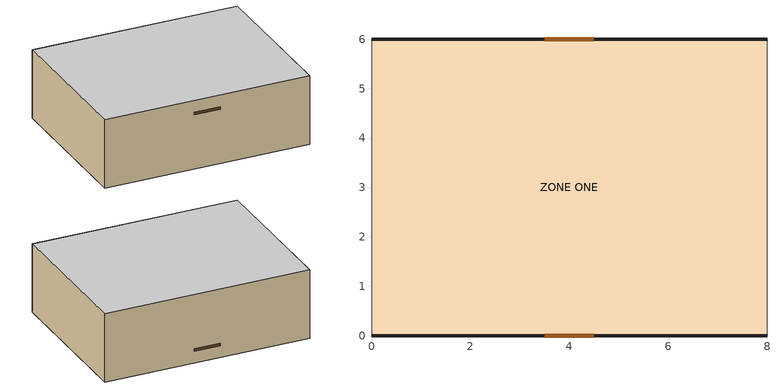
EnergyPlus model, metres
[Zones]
ZONE ONE
 floor adiabatic (LTWALL): 0,0 0,6 8,6 8,0 z0
 wall outside (LTWALL): 8,6 0,6 / 0,0 8,0 z0:2.7
 wall adiabatic (LTWALL): 8,0 8,6 / 0,6 0,0 z0:2.7
 door (LTWALL): 4.5,6 3.5,6 z0.45:0.55; 3.5,0 4.5,0 z2.15:2.25
 ceiling adiabatic (LTWALL): 0,6 0,0 8,0 8,6 z2.7
[Building]
Multi-Zone Airflow Case MA103: North Axis {deg}=0; Terrain=Country; Loads Convergence Tolerance Value=0.04; Temperature Convergence Tolerance Value {deltaC}=0.004; Solar Distribution=FullInteriorAndExterior; Minimum Number of Warmup Days=6
[Site:Location]
MIAMI: Latitude {deg}=25.8; Longitude {deg}=-80.3; Time Zone {hr}=-5; Elevation {m}=2
[Site:HeightVariation]
Wind Speed Profile Exponent=0; Wind Speed Profile Boundary Layer Thickness {m}=370; Air Temperature Gradient Coefficient {K/m}=0
[SizingPeriod:DesignDay]
MIAMI_FL_USA: Month=7; Day of Month=21; Day Type=SummerDesignDay; Maximum Dry-Bulb Temperature {C}=0; Daily Dry-Bulb Temperature Range {deltaC}=0; Humidity Condition Type=DewPoint; Wetbulb or DewPoint at Maximum Dry-Bulb {C}=-56.6; Barometric Pressure {Pa}=101300; Wind Speed {m/s}=2; Wind Direction {deg}=0; Rain Indicator=No; Snow Indicator=No; Daylight Saving Time Indicator=No; Solar Model Indicator=ASHRAEClearSky; Sky Clearness=1
[Material] Roughness=VeryRough; Thickness {m}=1; Conductivity {W/m-K}=1e-07; Density {kg/m3}=32.03; Specific Heat {J/kg-K}=830; Thermal Absorptance=1e-07; Solar Absorptance=1e-07; Visible Absorptance=1e-07
INSULATION-EXT; INSULATION-INT
[Construction]
LTWALL: INSULATION-EXT, INSULATION-INT
[Zone]
ZONE ONE: Type=1; Multiplier=1; Ceiling Height {m}=2.7; Volume {m3}=129.6
[OtherEquipment]
ZONE ONE OthEq 1: Zone or ZoneList=ZONE ONE; Schedule=Sch 1; Design Level Calculation Method=EquipmentLevel; Design Level {W}=0; Fraction Latent=0; Fraction Radiant=0; Fraction Lost=0
[Sizing:Zone]
ZONE ONE: Zone Cooling Design Supply Air Temperature Input Method=SupplyAirTemperature; Zone Cooling Design Supply Air Temperature {C}=14; Zone Heating Design Supply Air Temperature Input Method=SupplyAirTemperature; Zone Heating Design Supply Air Temperature {C}=50; Zone Cooling Design Supply Air Humidity Ratio {kgWater/kgDryAir}=0.009; Zone Heating Design Supply Air Humidity Ratio {kgWater/kgDryAir}=0.004; Design Specification Outdoor Air Object=SZ DSOA ZONE ONE; Zone Heating Sizing Factor=1; Zone Cooling Sizing Factor=1; Cooling Design Air Flow Method=DesignDay; Cooling Design Air Flow Rate {m3/s}=0; Heating Design Air Flow Method=DesignDay; Heating Design Air Flow Rate {m3/s}=0
[DesignSpecification:OutdoorAir]
SZ DSOA ZONE ONE: Outdoor Air Method=Flow/Zone; Outdoor Air Flow per Person {m3/s-person}=0; Outdoor Air Flow per Zone Floor Area {m3/s-m2}=0; Outdoor Air Flow per Zone {m3/s}=0
[Zone equipment]
ZONE ONE: Zone1Air
[ZoneHVAC:IdealLoadsAirSystem]
Zone1Air: Maximum Heating Supply Air Temperature {C}=50; Minimum Cooling Supply Air Temperature {C}=13; Maximum Heating Supply Air Humidity Ratio {kgWater/kgDryAir}=0.01; Minimum Cooling Supply Air Humidity Ratio {kgWater/kgDryAir}=0.01; Dehumidification Control Type=ConstantSupplyHumidityRatio; Humidification Control Type=ConstantSupplyHumidityRatio
[ZoneControl:Thermostat]
Zone 1 Thermostat: Zone or ZoneList=ZONE ONE; Control Type Schedule=Zone Control Type Sched; Control 1=HeatCool Setpoints Set 1
[ThermostatSetpoint:SingleHeatingOrCooling]
HeatCool Setpoints Set 1: Setpoint Temperature Schedule=HeatCool Setpoints
[Schedule:Day:Hourly]
Day Sch 1: 0, 0, 0, 0, 0, 0, 0, 0, 0, 0, 0, 0, 0, 0, 0, 0, 0, 0, 0, 0, 0, 0, 0, 0
Zone HeatCool Setpoint All Days: 20, 20, 20, 20, 20, 20, 20, 20, 20, 20, 20, 20, 20, 20, 20, 20, 20, 20, 20, 20, 20, 20, 20, 20
Control Type All Days-HeatCool: 3, 3, 3, 3, 3, 3, 3, 3, 3, 3, 3, 3, 3, 3, 3, 3, 3, 3, 3, 3, 3, 3, 3, 3
[Schedule:Week:Daily]
Week Sch 1: Day Sch 1, Day Sch 1, Day Sch 1, Day Sch 1, Day Sch 1, Day Sch 1, Day Sch 1, Day Sch 1, Day Sch 1, Day Sch 1, Day Sch 1, Day Sch 1
Zone HeatCool Setpoint All Weeks: Zone HeatCool Setpoint All Days, Zone HeatCool Setpoint All Days, Zone HeatCool Setpoint All Days, Zone HeatCool Setpoint All Days, Zone HeatCool Setpoint All Days, Zone HeatCool Setpoint All Days, Zone HeatCool Setpoint All Days, Zone HeatCool Setpoint All Days, Zone HeatCool Setpoint All Days, Zone HeatCool Setpoint All Days, Zone HeatCool Setpoint All Days, Zone HeatCool Setpoint All Days
Control Type All Weeks-HeatCool: Control Type All Days-HeatCool, Control Type All Days-HeatCool, Control Type All Days-HeatCool, Control Type All Days-HeatCool, Control Type All Days-HeatCool, Control Type All Days-HeatCool, Control Type All Days-HeatCool, Control Type All Days-HeatCool, Control Type All Days-HeatCool, Control Type All Days-HeatCool, Control Type All Days-HeatCool, Control Type All Days-HeatCool
[Schedule:Year]
Sch 1: Week Sch 1, 1, 1, 12, 31
HeatCool Setpoints: Zone HeatCool Setpoint All Weeks, 1, 1, 12, 31
Zone Control Type Sched: Control Type All Weeks-HeatCool, 1, 1, 12, 31
[AirflowNetwork:SimulationControl]
AirflowNetwork_All: AirflowNetwork Control=MultizoneWithoutDistribution; Wind Pressure Coefficient Type=Input; AirflowNetwork Wind Pressure Coefficient Array=WindPressureCoeffArray; Height Selection for Local Wind Pressure Calculation=ExternalNode; Building Type=LowRise; Maximum Number of Iterations=500; Initialization Type=ZeroNodePressures; Relative Airflow Convergence Tolerance=1.0E-4; Absolute Airflow Convergence Tolerance {kg/s}=1.0E-6; Convergence Acceleration Limit=0
[AirflowNetwork:MultiZone:Zone]
ZONE ONE: Ventilation Control Mode=Constant
[AirflowNetwork:MultiZone:Surface] Window/Door Opening Factor, or Crack Factor=1
Name | Leakage Component
ZONE SUBSURFACE 1 | Crack-1
ZONE SUBSURFACE 2 | Crack-2
[AirflowNetwork:MultiZone:ReferenceCrackConditions]
ReferenceCrackConditions: Reference Temperature {C}=0; Reference Barometric Pressure {Pa}=101300; Reference Humidity Ratio {kgWater/kgDryAir}=0
[AirflowNetwork:MultiZone:Surface:Crack] Air Mass Flow Coefficient at Reference Conditions {kg/s}=0.10866; Air Mass Flow Exponent=0.5
Crack-1; Crack-2
[AirflowNetwork:MultiZone:Component:SimpleOpening] Air Mass Flow Coefficient When Opening is Closed {kg/s-m}=1; Minimum Density Difference for Two-Way Flow {kg/m3}=0.000001; Discharge Coefficient=0.7
DOOR-1; DOOR-2
[AirflowNetwork:MultiZone:ExternalNode]
Name | External Node Height {m} | Wind Pressure Coefficient Values Object
NFacade | 0.5 | NFacade_WPCValue
SFacade | 2.2 | SFacade_WPCValue
[AirflowNetwork:MultiZone:WindPressureCoefficientArray]
NandSOnly: Wind Direction 1 {deg}=0; Wind Direction 2 {deg}=180
[AirflowNetwork:MultiZone:WindPressureCoefficientValues] AirflowNetwork:MultiZone:WindPressureCoefficientArray=NandSOnly
Name | Wind Pressure Coefficient Value 1 | Wind Pressure Coefficient Value 2
NFacade_WPCValue | 0.6 | 0.6
SFacade_WPCValue | -.4 | -.4
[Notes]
Multi-Zone With Airflow BESTEST Case MA103.idf
Basic file description: BESTEST Low-Mass Building with Adiabatic Surfaces
Author:   R. H. Henninger,  GARD Analytics, Inc.
Date:     October 3, 2006
Run:      Design Day run
Building: Fictional 1 zone building with abiabatic surfaces and two openings.
No internal load, no infiltration
Wind and temperature induced flow through exterior door opening
Outdoor DBT = 0C
Zone Setpoint = 20C
Constant wind speed = 2 m/s
System:   None.
Plant:    None.
